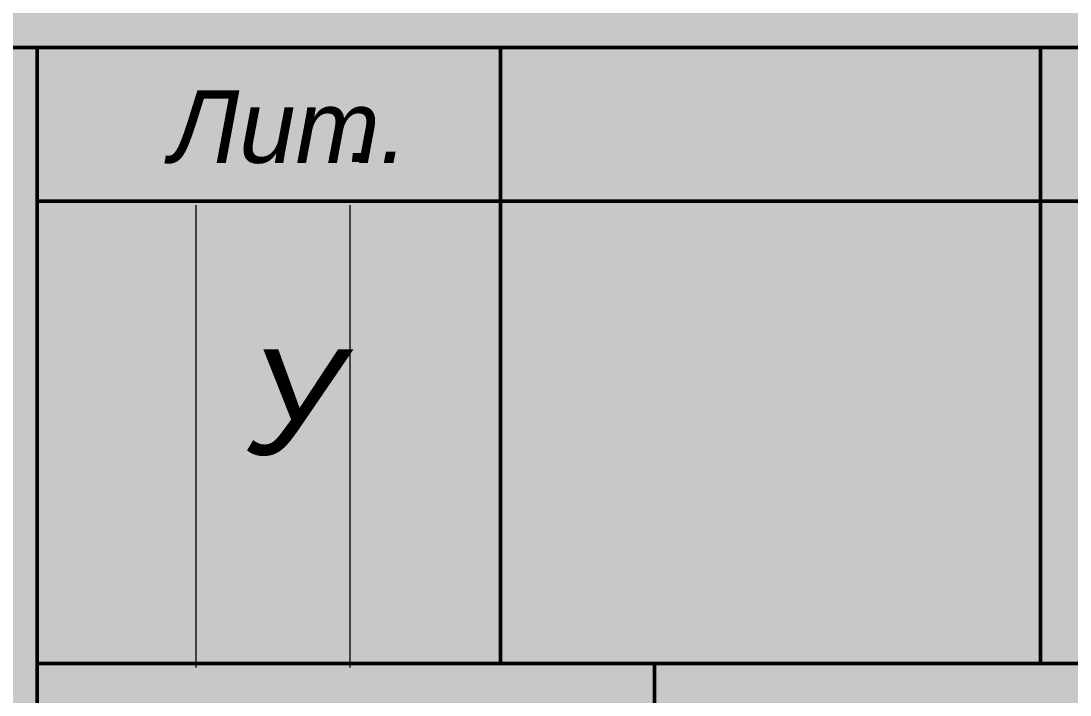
# Model space of a CAD drawing. Header units: millimetres. Extents: x 0 to 590, y 2 to 420.
# Drawn here: x 533.68 to 568.03, y 26.92 to 49.01 of the extents above; entities that cross this region are included whole.
import ezdxf
from ezdxf.xclip import XClip

# ---------------------------------------------------------------- set-up
doc = ezdxf.new("R2010")
doc.units = ezdxf.units.MM
doc.header["$MEASUREMENT"] = 0
doc.layers.get('0').update_dxf_attribs({"linetype": 'CONTINUOUS'})
doc.styles.add('Arial$201', font='ariali.ttf', dxfattribs={"oblique": 15, "height": 2.373684})

# ---------------------------------------------------------------- blocks, each defined once
blk = doc.blocks.new('MF28FC3F0')
at = {"true_color": 0xffffff}
for points in [[(0, 420.2), (0, 2.206), (590.355, 2.206), (590.355, 420.2)], [(0, 420.2), (0, 2.437), (590.355, 2.437), (590.355, 420.2)]]:
    blk.add_hatch(color=0, dxfattribs=at).paths.add_polyline_path(points)

msp = doc.modelspace()

# ---------------------------------------------------------------- hatches: boundary and pattern name
at = {"true_color": 0x000007}
for points in [[(554.295, 44.391), (554.69, 46.4), (555.02, 46.4), (555.217, 45.083), (555.217, 45.083), (555.221, 45.062), (555.225, 45.041), (555.23, 45.021), (555.234, 45), (555.238, 44.98), (555.241, 44.96), (555.245, 44.939), (555.249, 44.919), (555.253, 44.899), (555.256, 44.879), (555.259, 44.859), (555.263, 44.84), (555.266, 44.82), (555.268, 44.801), (555.271, 44.782), (555.273, 44.763), (555.276, 44.744), (555.277, 44.726), (555.279, 44.708), (555.281, 44.69), (555.282, 44.672), (555.282, 44.655), (555.283, 44.638), (555.283, 44.622), (555.283, 44.622), (555.291, 44.638), (555.3, 44.655), (555.308, 44.673), (555.316, 44.69), (555.325, 44.708), (555.334, 44.727), (555.342, 44.746), (555.351, 44.765), (555.361, 44.785), (555.37, 44.806), (555.38, 44.827), (555.39, 44.848), (555.401, 44.87), (555.411, 44.892), (555.423, 44.915), (555.434, 44.939), (555.446, 44.963), (555.459, 44.987), (555.472, 45.013), (555.486, 45.039), (555.5, 45.065), (555.515, 45.092), (555.53, 45.12), (555.547, 45.148), (556.238, 46.4), (556.6, 46.4), (556.172, 44.391), (555.909, 44.391), (556.106, 45.346), (556.106, 45.346), (556.115, 45.375), (556.123, 45.404), (556.131, 45.434), (556.139, 45.464), (556.148, 45.494), (556.156, 45.525), (556.165, 45.555), (556.173, 45.586), (556.182, 45.618), (556.191, 45.649), (556.2, 45.681), (556.209, 45.712), (556.219, 45.744), (556.228, 45.777), (556.238, 45.809), (556.248, 45.841), (556.258, 45.874), (556.268, 45.906), (556.279, 45.939), (556.29, 45.972), (556.301, 46.005), (556.313, 46.038), (556.325, 46.071), (556.337, 46.103), (556.337, 46.103), (556.329, 46.087), (556.32, 46.071), (556.312, 46.054), (556.304, 46.038), (556.295, 46.021), (556.287, 46.005), (556.278, 45.988), (556.27, 45.972), (556.261, 45.955), (556.252, 45.939), (556.243, 45.922), (556.234, 45.906), (556.225, 45.889), (556.215, 45.873), (556.205, 45.856), (556.195, 45.84), (556.185, 45.824), (556.175, 45.807), (556.164, 45.791), (556.153, 45.774), (556.142, 45.758), (556.13, 45.741), (556.119, 45.725), (556.106, 45.708), (555.382, 44.391), (555.118, 44.391), (554.921, 45.675), (554.921, 45.675), (554.917, 45.688), (554.913, 45.701), (554.91, 45.715), (554.907, 45.73), (554.904, 45.745), (554.902, 45.76), (554.9, 45.776), (554.898, 45.792), (554.896, 45.809), (554.894, 45.826), (554.893, 45.843), (554.892, 45.861), (554.891, 45.878), (554.89, 45.896), (554.89, 45.914), (554.889, 45.931), (554.889, 45.949), (554.888, 45.967), (554.888, 45.985), (554.888, 46.002), (554.888, 46.02), (554.888, 46.037), (554.888, 46.054), (554.888, 46.071), (554.888, 46.071), (554.884, 46.05), (554.88, 46.03), (554.876, 46.01), (554.872, 45.991), (554.868, 45.972), (554.864, 45.953), (554.86, 45.935), (554.856, 45.917), (554.853, 45.899), (554.849, 45.882), (554.846, 45.865), (554.843, 45.848), (554.84, 45.832), (554.837, 45.816), (554.834, 45.8), (554.832, 45.785), (554.83, 45.77), (554.828, 45.756), (554.826, 45.741), (554.825, 45.727), (554.824, 45.714), (554.823, 45.701), (554.822, 45.688), (554.822, 45.675), (554.559, 44.391), (554.295, 44.391), (554.559, 44.391)], [(544.515, 44.391), (544.548, 44.687), (544.844, 44.687), (544.778, 44.391)]]:
    msp.add_hatch(color=0, dxfattribs=at).paths.add_polyline_path(points)
h = msp.add_hatch(color=0, dxfattribs=at)
edge = h.paths.add_edge_path()
edge.add_spline(control_points=[(557.555, 44.589), (557.489, 44.49), (557.391, 44.457), (557.325, 44.424), (557.325, 44.424), (557.259, 44.391), (557.16, 44.358), (557.061, 44.358), (557.061, 44.358), (556.93, 44.358), (556.831, 44.391), (556.765, 44.49), (556.765, 44.49), (556.666, 44.556), (556.633, 44.654), (556.633, 44.786), (556.633, 44.786), (556.633, 44.852), (556.633, 44.918), (556.699, 44.984), (556.699, 44.984), (556.732, 45.05), (556.765, 45.116), (556.831, 45.148), (556.831, 45.148), (556.897, 45.181), (556.963, 45.214), (557.061, 45.214), (557.061, 45.214), (557.094, 45.247), (557.226, 45.247), (557.358, 45.247), (557.358, 45.247), (557.522, 45.247), (557.621, 45.28), (557.687, 45.313), (557.687, 45.313), (557.72, 45.379), (557.72, 45.412), (557.72, 45.478), (557.72, 45.478), (557.72, 45.511), (557.72, 45.577), (557.654, 45.609), (557.654, 45.609), (557.621, 45.642), (557.522, 45.675), (557.424, 45.675), (557.424, 45.675), (557.325, 45.675), (557.226, 45.642), (557.16, 45.609), (557.16, 45.609), (557.094, 45.544), (557.061, 45.478), (557.028, 45.412)], knot_values=[0, 0, 0, 0, 0.017857, 0.017857, 0.017857, 0.017857, 0.035714, 0.035714, 0.035714, 0.035714, 0.053571, 0.053571, 0.053571, 0.053571, 0.071429, 0.071429, 0.071429, 0.071429, 0.089286, 0.089286, 0.089286, 0.089286, 0.107143, 0.107143, 0.107143, 0.107143, 0.125, 0.125, 0.125, 0.125, 0.142857, 0.142857, 0.142857, 0.142857, 0.160714, 0.160714, 0.160714, 0.160714, 0.178571, 0.178571, 0.178571, 0.178571, 0.196429, 0.196429, 0.196429, 0.196429, 0.214286, 0.214286, 0.214286, 0.214286, 0.232143, 0.232143, 0.232143, 0.232143, 1, 1, 1, 1], degree=3, periodic=0)
edge.add_line((557.028, 45.412), (556.765, 45.412))
edge.add_spline(control_points=[(556.765, 45.412), (556.831, 45.577), (556.897, 45.675), (556.996, 45.741), (556.996, 45.741), (557.127, 45.84), (557.259, 45.873), (557.424, 45.873), (557.424, 45.873), (557.621, 45.873), (557.753, 45.84), (557.852, 45.741), (557.852, 45.741), (557.918, 45.675), (557.983, 45.609), (557.983, 45.478), (557.983, 45.478), (557.983, 45.412), (557.951, 45.313), (557.951, 45.214)], knot_values=[0, 0, 0, 0, 0.05, 0.05, 0.05, 0.05, 0.1, 0.1, 0.1, 0.1, 0.15, 0.15, 0.15, 0.15, 0.2, 0.2, 0.2, 0.2, 1, 1, 1, 1], degree=3, periodic=0)
edge.add_line((557.951, 45.214), (557.852, 44.852))
edge.add_spline(control_points=[(557.852, 44.852), (557.819, 44.753), (557.819, 44.654), (557.819, 44.589), (557.819, 44.589), (557.819, 44.556), (557.819, 44.49), (557.852, 44.391)], knot_values=[0, 0, 0, 0, 0.125, 0.125, 0.125, 0.125, 1, 1, 1, 1], degree=3, periodic=0)
edge.add_line((557.852, 44.391), (557.588, 44.391))
edge.add_spline(control_points=[(557.588, 44.391), (557.588, 44.457), (557.588, 44.49), (557.555, 44.589)], knot_values=[0, 0, 0, 0, 1, 1, 1, 1], degree=3, periodic=0)
edge = h.paths.add_edge_path()
edge.add_spline(control_points=[(557.654, 45.116), (557.621, 45.116), (557.588, 45.116), (557.555, 45.083), (557.555, 45.083), (557.522, 45.083), (557.457, 45.083), (557.358, 45.083), (557.358, 45.083), (557.226, 45.05), (557.094, 45.05), (557.061, 45.017), (557.061, 45.017), (556.996, 45.017), (556.963, 44.984), (556.93, 44.918), (556.93, 44.918), (556.897, 44.885), (556.864, 44.852), (556.864, 44.786), (556.864, 44.786), (556.864, 44.72), (556.897, 44.654), (556.93, 44.622), (556.93, 44.622), (556.996, 44.589), (557.061, 44.556), (557.16, 44.556), (557.16, 44.556), (557.226, 44.556), (557.292, 44.589), (557.391, 44.622), (557.391, 44.622), (557.457, 44.654), (557.522, 44.72), (557.555, 44.786), (557.555, 44.786), (557.588, 44.885), (557.654, 44.984), (557.654, 45.116)], knot_values=[0, 0, 0, 0, 0.025, 0.025, 0.025, 0.025, 0.05, 0.05, 0.05, 0.05, 0.075, 0.075, 0.075, 0.075, 0.1, 0.1, 0.1, 0.1, 0.125, 0.125, 0.125, 0.125, 0.15, 0.15, 0.15, 0.15, 0.175, 0.175, 0.175, 0.175, 0.2, 0.2, 0.2, 0.2, 0.225, 0.225, 0.225, 0.225, 1, 1, 1, 1], degree=3, periodic=0)
edge = h.paths.add_edge_path()
edge.add_line((560.75, 44.918), (561.013, 44.885))
edge.add_spline(control_points=[(561.013, 44.885), (560.947, 44.72), (560.848, 44.589), (560.75, 44.49), (560.75, 44.49), (560.618, 44.391), (560.486, 44.358), (560.354, 44.358), (560.354, 44.358), (560.19, 44.358), (560.058, 44.424), (559.959, 44.523), (559.959, 44.523), (559.893, 44.622), (559.828, 44.753), (559.828, 44.951), (559.828, 44.951), (559.828, 45.083), (559.861, 45.247), (559.926, 45.412), (559.926, 45.412), (559.992, 45.544), (560.058, 45.675), (560.19, 45.741), (560.19, 45.741), (560.322, 45.84), (560.453, 45.873), (560.585, 45.873), (560.585, 45.873), (560.75, 45.873), (560.881, 45.84), (560.947, 45.741), (560.947, 45.741), (561.046, 45.642), (561.079, 45.544), (561.079, 45.379)], knot_values=[0, 0, 0, 0, 0.027778, 0.027778, 0.027778, 0.027778, 0.055556, 0.055556, 0.055556, 0.055556, 0.083333, 0.083333, 0.083333, 0.083333, 0.111111, 0.111111, 0.111111, 0.111111, 0.138889, 0.138889, 0.138889, 0.138889, 0.166667, 0.166667, 0.166667, 0.166667, 0.194444, 0.194444, 0.194444, 0.194444, 0.222222, 0.222222, 0.222222, 0.222222, 1, 1, 1, 1], degree=3, periodic=0)
edge.add_line((561.079, 45.379), (560.848, 45.379))
edge.add_spline(control_points=[(560.848, 45.379), (560.848, 45.478), (560.816, 45.544), (560.783, 45.577), (560.783, 45.577), (560.717, 45.642), (560.651, 45.675), (560.552, 45.675), (560.552, 45.675), (560.453, 45.675), (560.387, 45.642), (560.322, 45.577), (560.322, 45.577), (560.223, 45.511), (560.19, 45.412), (560.124, 45.28), (560.124, 45.28), (560.091, 45.148), (560.091, 45.05), (560.091, 44.918), (560.091, 44.918), (560.091, 44.786), (560.091, 44.72), (560.157, 44.654), (560.157, 44.654), (560.223, 44.589), (560.289, 44.556), (560.354, 44.556), (560.354, 44.556), (560.453, 44.556), (560.519, 44.589), (560.585, 44.654), (560.585, 44.654), (560.651, 44.687), (560.717, 44.786), (560.75, 44.918)], knot_values=[0, 0, 0, 0, 0.027778, 0.027778, 0.027778, 0.027778, 0.055556, 0.055556, 0.055556, 0.055556, 0.083333, 0.083333, 0.083333, 0.083333, 0.111111, 0.111111, 0.111111, 0.111111, 0.138889, 0.138889, 0.138889, 0.138889, 0.166667, 0.166667, 0.166667, 0.166667, 0.194444, 0.194444, 0.194444, 0.194444, 0.222222, 0.222222, 0.222222, 0.222222, 1, 1, 1, 1], degree=3, periodic=0)
edge = h.paths.add_edge_path()
edge.add_line((563.615, 44.918), (563.845, 44.885))
edge.add_spline(control_points=[(563.845, 44.885), (563.779, 44.72), (563.713, 44.589), (563.582, 44.49), (563.582, 44.49), (563.483, 44.391), (563.351, 44.358), (563.187, 44.358), (563.187, 44.358), (563.055, 44.358), (562.923, 44.424), (562.824, 44.523), (562.824, 44.523), (562.726, 44.622), (562.66, 44.753), (562.66, 44.951), (562.66, 44.951), (562.66, 45.083), (562.693, 45.247), (562.758, 45.412), (562.758, 45.412), (562.824, 45.544), (562.923, 45.675), (563.022, 45.741), (563.022, 45.741), (563.154, 45.84), (563.285, 45.873), (563.45, 45.873), (563.45, 45.873), (563.582, 45.873), (563.713, 45.84), (563.812, 45.741), (563.812, 45.741), (563.878, 45.642), (563.944, 45.544), (563.944, 45.379)], knot_values=[0, 0, 0, 0, 0.027778, 0.027778, 0.027778, 0.027778, 0.055556, 0.055556, 0.055556, 0.055556, 0.083333, 0.083333, 0.083333, 0.083333, 0.111111, 0.111111, 0.111111, 0.111111, 0.138889, 0.138889, 0.138889, 0.138889, 0.166667, 0.166667, 0.166667, 0.166667, 0.194444, 0.194444, 0.194444, 0.194444, 0.222222, 0.222222, 0.222222, 0.222222, 1, 1, 1, 1], degree=3, periodic=0)
edge.add_line((563.944, 45.379), (563.713, 45.379))
edge.add_spline(control_points=[(563.713, 45.379), (563.681, 45.478), (563.681, 45.544), (563.615, 45.577), (563.615, 45.577), (563.582, 45.642), (563.483, 45.675), (563.417, 45.675), (563.417, 45.675), (563.318, 45.675), (563.219, 45.642), (563.154, 45.577), (563.154, 45.577), (563.088, 45.511), (563.022, 45.412), (562.989, 45.28), (562.989, 45.28), (562.956, 45.148), (562.923, 45.05), (562.923, 44.918), (562.923, 44.918), (562.923, 44.786), (562.956, 44.72), (562.989, 44.654), (562.989, 44.654), (563.055, 44.589), (563.121, 44.556), (563.219, 44.556), (563.219, 44.556), (563.285, 44.556), (563.351, 44.589), (563.45, 44.654), (563.45, 44.654), (563.516, 44.687), (563.549, 44.786), (563.615, 44.918)], knot_values=[0, 0, 0, 0, 0.027778, 0.027778, 0.027778, 0.027778, 0.055556, 0.055556, 0.055556, 0.055556, 0.083333, 0.083333, 0.083333, 0.083333, 0.111111, 0.111111, 0.111111, 0.111111, 0.138889, 0.138889, 0.138889, 0.138889, 0.166667, 0.166667, 0.166667, 0.166667, 0.194444, 0.194444, 0.194444, 0.194444, 0.222222, 0.222222, 0.222222, 0.222222, 1, 1, 1, 1], degree=3, periodic=0)
edge = h.paths.add_edge_path()
edge.add_spline(control_points=[(566.414, 44.589), (566.348, 44.49), (566.249, 44.457), (566.183, 44.424), (566.183, 44.424), (566.117, 44.391), (566.019, 44.358), (565.92, 44.358), (565.92, 44.358), (565.788, 44.358), (565.689, 44.391), (565.623, 44.49), (565.623, 44.49), (565.525, 44.556), (565.492, 44.654), (565.492, 44.786), (565.492, 44.786), (565.492, 44.852), (565.492, 44.918), (565.558, 44.984), (565.558, 44.984), (565.591, 45.05), (565.623, 45.116), (565.689, 45.148), (565.689, 45.148), (565.755, 45.181), (565.821, 45.214), (565.92, 45.214), (565.92, 45.214), (565.953, 45.247), (566.084, 45.247), (566.216, 45.247), (566.216, 45.247), (566.381, 45.247), (566.48, 45.28), (566.546, 45.313), (566.546, 45.313), (566.578, 45.379), (566.578, 45.412), (566.578, 45.478), (566.578, 45.478), (566.578, 45.511), (566.578, 45.577), (566.513, 45.609), (566.513, 45.609), (566.48, 45.642), (566.381, 45.675), (566.282, 45.675), (566.282, 45.675), (566.183, 45.675), (566.084, 45.642), (566.019, 45.609), (566.019, 45.609), (565.953, 45.544), (565.92, 45.478), (565.887, 45.412)], knot_values=[0, 0, 0, 0, 0.017857, 0.017857, 0.017857, 0.017857, 0.035714, 0.035714, 0.035714, 0.035714, 0.053571, 0.053571, 0.053571, 0.053571, 0.071429, 0.071429, 0.071429, 0.071429, 0.089286, 0.089286, 0.089286, 0.089286, 0.107143, 0.107143, 0.107143, 0.107143, 0.125, 0.125, 0.125, 0.125, 0.142857, 0.142857, 0.142857, 0.142857, 0.160714, 0.160714, 0.160714, 0.160714, 0.178571, 0.178571, 0.178571, 0.178571, 0.196429, 0.196429, 0.196429, 0.196429, 0.214286, 0.214286, 0.214286, 0.214286, 0.232143, 0.232143, 0.232143, 0.232143, 1, 1, 1, 1], degree=3, periodic=0)
edge.add_line((565.887, 45.412), (565.623, 45.412))
edge.add_spline(control_points=[(565.623, 45.412), (565.689, 45.577), (565.755, 45.675), (565.854, 45.741), (565.854, 45.741), (565.986, 45.84), (566.117, 45.873), (566.282, 45.873), (566.282, 45.873), (566.48, 45.873), (566.611, 45.84), (566.71, 45.741), (566.71, 45.741), (566.776, 45.675), (566.842, 45.609), (566.842, 45.478), (566.842, 45.478), (566.842, 45.412), (566.809, 45.313), (566.809, 45.214)], knot_values=[0, 0, 0, 0, 0.05, 0.05, 0.05, 0.05, 0.1, 0.1, 0.1, 0.1, 0.15, 0.15, 0.15, 0.15, 0.2, 0.2, 0.2, 0.2, 1, 1, 1, 1], degree=3, periodic=0)
edge.add_line((566.809, 45.214), (566.71, 44.852))
edge.add_spline(control_points=[(566.71, 44.852), (566.677, 44.753), (566.677, 44.654), (566.677, 44.589), (566.677, 44.589), (566.677, 44.556), (566.677, 44.49), (566.71, 44.391)], knot_values=[0, 0, 0, 0, 0.125, 0.125, 0.125, 0.125, 1, 1, 1, 1], degree=3, periodic=0)
edge.add_line((566.71, 44.391), (566.447, 44.391))
edge.add_spline(control_points=[(566.447, 44.391), (566.447, 44.457), (566.447, 44.49), (566.414, 44.589)], knot_values=[0, 0, 0, 0, 1, 1, 1, 1], degree=3, periodic=0)
edge = h.paths.add_edge_path()
edge.add_spline(control_points=[(566.513, 45.116), (566.48, 45.116), (566.447, 45.116), (566.414, 45.083), (566.414, 45.083), (566.381, 45.083), (566.315, 45.083), (566.216, 45.083), (566.216, 45.083), (566.084, 45.05), (565.953, 45.05), (565.92, 45.017), (565.92, 45.017), (565.854, 45.017), (565.821, 44.984), (565.788, 44.918), (565.788, 44.918), (565.755, 44.885), (565.722, 44.852), (565.722, 44.786), (565.722, 44.786), (565.722, 44.72), (565.755, 44.654), (565.788, 44.622), (565.788, 44.622), (565.854, 44.589), (565.92, 44.556), (566.019, 44.556), (566.019, 44.556), (566.084, 44.556), (566.15, 44.589), (566.249, 44.622), (566.249, 44.622), (566.315, 44.654), (566.381, 44.72), (566.414, 44.786), (566.414, 44.786), (566.447, 44.885), (566.48, 44.984), (566.513, 45.116)], knot_values=[0, 0, 0, 0, 0.025, 0.025, 0.025, 0.025, 0.05, 0.05, 0.05, 0.05, 0.075, 0.075, 0.075, 0.075, 0.1, 0.1, 0.1, 0.1, 0.125, 0.125, 0.125, 0.125, 0.15, 0.15, 0.15, 0.15, 0.175, 0.175, 0.175, 0.175, 0.2, 0.2, 0.2, 0.2, 0.225, 0.225, 0.225, 0.225, 1, 1, 1, 1], degree=3, periodic=0)

# ---------------------------------------------------------------- linework, layer by layer
at = {"color": 0, "linetype": 'Continuous', "lineweight": 50, "true_color": 0x000007}
for points in [[(584.756, 48.145), (463.471, 48.145), (463.471, 48.145)], [(534.207, 48.145), (534.207, 7.739), (534.207, 7.739)], [(549.388, 48.145), (549.388, 27.958), (549.388, 27.958)], [(567.072, 48.145), (567.072, 27.958), (567.072, 27.958)], [(534.207, 43.107), (584.756, 43.107), (584.756, 43.107)], [(534.207, 27.958), (584.756, 27.958), (584.756, 27.958)], [(554.427, 27.958), (554.427, 22.887), (554.427, 22.887)]]:
    msp.add_lwpolyline(points, dxfattribs=at)
at = {"color": 0, "linetype": 'Continuous', "lineweight": 9, "true_color": 0x000007}
for points in [[(539.41, 42.975), (539.41, 27.827), (539.41, 27.827)], [(544.449, 42.975), (544.449, 27.827), (544.449, 27.827)]]:
    msp.add_lwpolyline(points, dxfattribs=at)

# ---------------------------------------------------------------- block references
at = {"color": 0, "true_color": 0xffffff}
ref = msp.add_blockref('MF28FC3F0', (0, 0), dxfattribs=at)
XClip(ref).set_block_clipping_path([(0, 2.1075862069), (590.3875862069, 420.2)])

# ---------------------------------------------------------------- texts
at = {"color": 0, "true_color": 0x000007, "style": 'Arial$201'}
for s, height, p in [('Лит.', 2.3737, (538.554, 44.358)), ('У', 3.453, (541.09, 34.799))]:
    msp.add_text(s, height=height, dxfattribs=at).set_placement(p)

doc.saveas('drawing.dxf')
